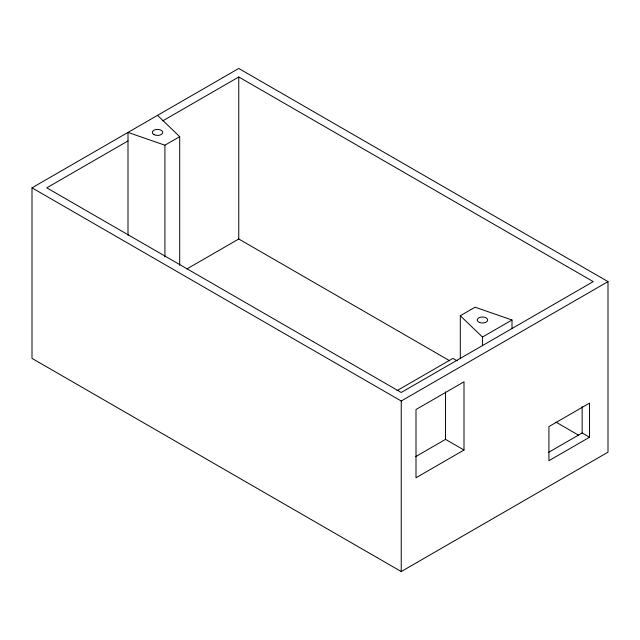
<?xml version="1.0" encoding="UTF-8"?>
<svg xmlns="http://www.w3.org/2000/svg" width="640" height="640" viewBox="0 0 640 640"><rect width="100%" height="100%" fill="white"/><g stroke="black" fill="none" stroke-linecap="round" stroke-linejoin="round"><path stroke-width="0.96" d="M32 187.832L238.768 68.456L608 281.624L608 452.168L401.232 571.544L32 358.376L32 187.832L401.232 401.008L608 281.624M128 140.936L46.768 187.832L401.232 392.48L593.232 281.624L238.768 76.984L162.72 120.888M128 235.36L128 132.408L164.92 145.2L179.696 136.672L157.536 115.352M186.92 268.928L238.768 238.992L449.72 360.784M460.304 358.616L460.304 315.736L475.08 307.208L512 320L512 328.528M482.464 345.576L482.464 337.056L512 320M397.032 390.64L452.92 358.368L457.184 360.832M415.536 456.696L445.536 439.376L464 450.032L464 381.816L416 409.528L416 477.752L464 450.032M548.448 452.44L582.152 432.984L589.536 437.248L589.536 403.136L548.92 426.584L548.92 460.696L589.536 437.248M556.056 422.176L578.536 435.16M460.304 315.736L482.464 337.056M582.152 406.672L582.152 432.984M445.536 391.92L445.536 439.376M401.232 401.008L401.232 571.544M238.768 76.984L238.768 238.992M179.696 136.672L179.696 265.32M164.92 145.2L164.92 256.896M479.448 322.464A5.224 3.016 0 0 0 487.664 320.272A5.224 3.016 0 0 0 480.272 317.264A5.224 3.016 0 0 0 479.448 322.464M154.072 134.664A5.224 3.016 0 0 0 162.656 133.008A5.224 3.016 0 0 0 155.888 129.544A5.224 3.016 0 0 0 154.072 134.664"/></g></svg>
